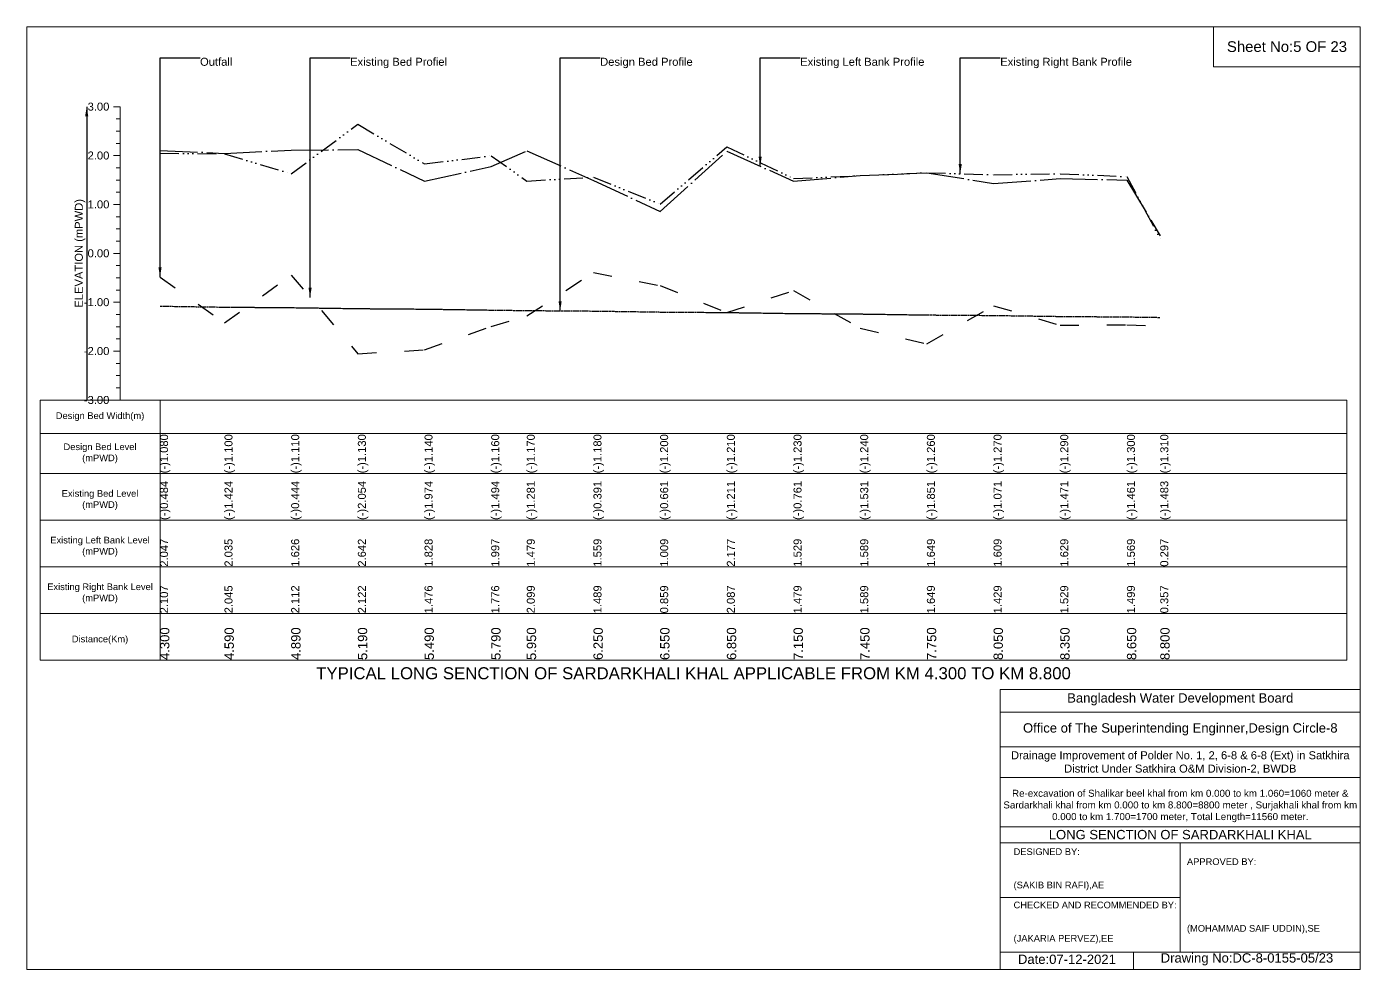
# Model space of a CAD drawing. Header units: inches. Extents: x 93000 to 506000, y -4242 to 0.
# Drawn here: x 140000 to 146000, y -4242 to 0 of the extents above; entities that cross this region are included whole.
import ezdxf

# ---------------------------------------------------------------- set-up
doc = ezdxf.new("R2010")
doc.units = ezdxf.units.IN
doc.header["$LTSCALE"] = 7
doc.header["$MEASUREMENT"] = 0
for name, pattern in [('ACAD_ISO03W100', [30, 12, -18]), ('ACAD_ISO04W100', [30, 24, -3, 0, -3]), ('ACAD_ISO14W100', [24, 12, -3, 0, -3, 0, -3, 0, -3]), ('CENTER', [2, 1.25, -0.25, 0.25, -0.25])]:
    doc.linetypes.add(name, pattern=pattern)
for name, color, linetype, lineweight in [('Cross Section Labels', 7, 'Continuous', 9), ('Design Bed Level Long Section', 7, 'CENTER', 25), ('Existing Bed Level for Long Section', 7, 'ACAD_ISO03W100', 25), ('Existing Left Bank of Long section', 7, 'ACAD_ISO04W100', 25), ('Existing Right Bank of Long Section', 7, 'ACAD_ISO14W100', 25), ('Long Section Border', 7, 'Continuous', 9), ('Long Section Labels', 7, 'Continuous', 9), ('Vscale for Long Section', 7, 'Continuous', 9)]:
    doc.layers.add(name, color=color, linetype=linetype, lineweight=lineweight)
doc.styles.get("Standard").update_dxf_attribs({"font": 'arial.ttf'})
doc.dimstyles.get("Standard").update_dxf_attribs({"dimtxt": 0.18, "dimasz": 0.18, "dimexe": 0.18, "dimexo": 0.0625, "dimgap": 0.09, "dimtad": 0, "dimtih": 1, "dimtoh": 1, "dimdec": 4, "dimzin": 0, "dimdsep": 46, "dimtxsty": 'Standard', "dimcen": 0.09, "dimadec": 0, "dimazin": 0, "dimtfac": 1, "dimtdec": 4, "dimtofl": 0, "dimtmove": 0, "dimatfit": 3, "dimfxl": 1, "dimtolj": 1, "dimtzin": 0, "dimarcsym": 0})

msp = doc.modelspace()

# ---------------------------------------------------------------- linework, layer by layer
at = {"layer": 'Cross Section Labels'}
for points in [[(140000, 0), (146000, 0), (146000, -4242), (140000, -4242)], [(145340, 0), (146000, 0), (146000, -180), (145340, -180)]]:
    msp.add_lwpolyline(points, close=True, dxfattribs=at)
for points in [[(144380, -4242), (144380, -2982), (146000, -2982)], [(144380, -3084), (146000, -3084)], [(144380, -3240), (146000, -3240)], [(144380, -3378), (146000, -3378)], [(144380, -3600), (146000, -3600)], [(144380, -3672), (146000, -3672)], [(145190, -3672), (145190, -4164)], [(144380, -3918), (145190, -3918)], [(144380, -4164), (146000, -4164)], [(144980, -4164), (144980, -4242)]]:
    msp.add_lwpolyline(points, dxfattribs=at)
at = {"layer": 'Design Bed Level Long Section'}
msp.add_lwpolyline([(140600, -1257.6), (140890, -1262), (141190, -1264.2), (141490, -1268.6), (141790, -1270.8), (142090, -1275.2), (142250, -1277.4), (142550, -1279.6), (142850, -1284), (143150, -1286.2), (143450, -1290.6), (143750, -1292.8), (144050, -1297.2), (144350, -1299.4), (144650, -1303.8), (144950, -1306), (145100, -1308.2)], dxfattribs=at)
at = {"layer": 'Existing Bed Level for Long Section'}
msp.add_lwpolyline([(140600, -1126.5), (140890, -1333.3), (141190, -1117.7), (141490, -1471.9), (141790, -1454.3), (142090, -1348.7), (142250, -1301.8), (142550, -1106), (142850, -1165.4), (143150, -1286.4), (143450, -1187.4), (143750, -1356.8), (144050, -1427.2), (144350, -1255.6), (144650, -1343.6), (144950, -1341.4), (145100, -1346.3)], dxfattribs=at)
at = {"layer": 'Existing Left Bank of Long section'}
msp.add_lwpolyline([(140600, -556.5), (140890, -570.1), (141190, -555.4), (141490, -553.2), (141790, -695.3), (142090, -629.3), (142250, -558.2), (142550, -692.4), (142850, -831), (143150, -560.9), (143450, -694.6), (143750, -670.4), (144050, -657.2), (144350, -705.6), (144650, -683.6), (144950, -690.2), (145100, -941.5)], dxfattribs=at)
at = {"layer": 'Existing Right Bank of Long Section'}
msp.add_lwpolyline([(140600, -569.7), (140890, -572.3), (141190, -662.3), (141490, -438.8), (141790, -617.8), (142090, -580.7), (142250, -694.6), (142550, -677), (142850, -798), (143150, -541.1), (143450, -683.6), (143750, -670.4), (144050, -657.2), (144350, -666), (144650, -661.6), (144950, -674.8), (145100, -954.7)], dxfattribs=at)
at = {"layer": 'Long Section Border'}
msp.add_lwpolyline([(140060, -1680), (145940, -1680), (145940, -2850), (140060, -2850)], close=True, dxfattribs=at)
for points in [[(140600, -1680), (140600, -2850)], [(140060, -1830), (145940, -1830)], [(140060, -2010), (145940, -2010)], [(140060, -2220), (145940, -2220)], [(140060, -2430), (145940, -2430)], [(140060, -2640), (145940, -2640)]]:
    msp.add_lwpolyline(points, dxfattribs=at)
at = {"layer": 'Vscale for Long Section'}
for points in [[(140420, -360), (140390, -360)], [(140420, -1680), (140420, -1460), (140420, -1240), (140420, -1020), (140420, -800), (140420, -580), (140420, -360)], [(140420, -415), (140402, -415)], [(140420, -470), (140402, -470)], [(140420, -525), (140402, -525)], [(140420, -580), (140390, -580)], [(140420, -635), (140402, -635)], [(140420, -690), (140402, -690)], [(140420, -745), (140402, -745)], [(140420, -800), (140390, -800)], [(140420, -855), (140402, -855)], [(140420, -910), (140402, -910)], [(140420, -1020), (140390, -1020)], [(140420, -965), (140402, -965)], [(140420, -1075), (140402, -1075)], [(140420, -1130), (140402, -1130)], [(140420, -1185), (140402, -1185)], [(140420, -1240), (140390, -1240)], [(140420, -1295), (140402, -1295)], [(140420, -1350), (140402, -1350)], [(140420, -1405), (140402, -1405)], [(140420, -1460), (140390, -1460)], [(140420, -1515), (140402, -1515)], [(140420, -1570), (140402, -1570)], [(140420, -1680), (140390, -1680)], [(140420, -1625), (140402, -1625)]]:
    msp.add_lwpolyline(points, dxfattribs=at)

# ---------------------------------------------------------------- texts
at = {"layer": 'Cross Section Labels', "attachment_point": 5}
for s, insert, char_height in [('Sheet No:5 OF 23', (145670, -90), 48), ('Bangladesh Water Development Board', (145190, -3027), 42), ('Office of The Superintending Enginner,Design Circle-8', (145190, -3162), 42)]:
    msp.add_mtext(s, dxfattribs=dict(at, insert=insert, char_height=char_height))
at = {"layer": 'Cross Section Labels'}
for s, insert, char_height, width, attachment_point in [('Drainage Improvement of Polder No. 1, 2, 6-8 & 6-8 (Ext) in Satkhira District Under Satkhira O&M Division-2, BWDB', (145190, -3312), 36, 1680, 5), ('Re-excavation of Shalikar beel khal from km 0.000 to km 1.060=1060 meter & Sardarkhali khal from km 0.000 to km 8.800=8800 meter , Surjakhali khal from km 0.000 to km 1.700=1700 meter, Total Length=11560 meter.', (145190, -3507), 31.4683, 1620, 5), ('LONG SENCTION OF SARDARKHALI KHAL', (145190, -3636), 42, 1680, 5), ('DESIGNED BY:^J^J^J(SAKIB BIN RAFI),AE', (144440, -3792), 30, 840, 4), ('APPROVED BY:^J^J^J^J^J^J(MOHAMMAD SAIF UDDIN),SE', (145220, -3912), 30, 840, 4), ('CHECKED AND RECOMMENDED BY:^J^J^J(JAKARIA PERVEZ),EE', (144440, -4032), 30, 840, 4), ('Date:07-12-2021', (144680, -4197), 42, 840, 5), ('Drawing No:DC-8-0155-05/23', (145490, -4197), 42, 1320, 5)]:
    msp.add_mtext(s, dxfattribs=dict(at, insert=insert, char_height=char_height, width=width, attachment_point=attachment_point))
at = {"layer": 'Long Section Border', "attachment_point": 5}
for s, insert, char_height in [('Design Bed Width(m)', (140330, -1755), 30), ('Design Bed Level^J(mPWD)', (140330, -1920), 30), ('Existing Bed Level^J(mPWD)', (140330, -2130), 30), ('Existing Left Bank Level^J(mPWD)', (140330, -2340), 30), ('Existing Right Bank Level^J(mPWD)', (140330, -2550), 30), ('Distance(Km)', (140330, -2760), 30), ('TYPICAL LONG SENCTION OF SARDARKHALI KHAL APPLICABLE FROM KM 4.300 TO KM 8.800', (143000, -2910), 54)]:
    msp.add_mtext(s, dxfattribs=dict(at, insert=insert, char_height=char_height))
at = {"layer": 'Long Section Labels', "char_height": 36, "attachment_point": 1}
for s, insert in [('Outfall', (140780, -140)), ('Existing Bed Profiel', (141455, -140)), ('Design Bed Profile', (142580, -140)), ('Existing Left Bank Profile', (143480, -140)), ('Existing Right Bank Profile', (144380, -140))]:
    msp.add_mtext(s, dxfattribs=dict(at, insert=insert))
at = {"layer": 'Vscale for Long Section', "char_height": 36, "attachment_point": 6}
for s, insert in [('3.00', (140372, -360)), ('2.00', (140372, -580)), ('1.00', (140372, -800)), ('0.00', (140372, -1020)), ('-1.00', (140372, -1240)), ('-2.00', (140372, -1460)), ('-3.00', (140372, -1680))]:
    msp.add_mtext(s, dxfattribs=dict(at, insert=insert))
at = {"layer": 'Vscale for Long Section', "rotation": 90}
for s, insert, char_height, attachment_point in [('ELEVATION (mPWD)', (140240, -1020), 36, 5), ('(-)1.080', (140600, -2010), 36, 1), ('(-)1.100', (140890, -2010), 36, 1), ('(-)1.110', (141190, -2010), 36, 1), ('(-)1.130', (141490, -2010), 36, 1), ('(-)1.140', (141790, -2010), 36, 1), ('(-)1.160', (142090, -2010), 36, 1), ('(-)1.170', (142250, -2010), 36, 1), ('(-)1.180', (142550, -2010), 36, 1), ('(-)1.200', (142850, -2010), 36, 1), ('(-)1.210', (143150, -2010), 36, 1), ('(-)1.230', (143450, -2010), 36, 1), ('(-)1.240', (143750, -2010), 36, 1), ('(-)1.260', (144050, -2010), 36, 1), ('(-)1.270', (144350, -2010), 36, 1), ('(-)1.290', (144650, -2010), 36, 1), ('(-)1.300', (144950, -2010), 36, 1), ('(-)1.310', (145100, -2010), 36, 1), ('(-)0.484', (140600, -2220), 36, 1), ('(-)1.424', (140890, -2220), 36, 1), ('(-)0.444', (141190, -2220), 36, 1), ('(-)2.054', (141490, -2220), 36, 1), ('(-)1.974', (141790, -2220), 36, 1), ('(-)1.494', (142090, -2220), 36, 1), ('(-)1.281', (142250, -2220), 36, 1), ('(-)0.391', (142550, -2220), 36, 1), ('(-)0.661', (142850, -2220), 36, 1), ('(-)1.211', (143150, -2220), 36, 1), ('(-)0.761', (143450, -2220), 36, 1), ('(-)1.531', (143750, -2220), 36, 1), ('(-)1.851', (144050, -2220), 36, 1), ('(-)1.071', (144350, -2220), 36, 1), ('(-)1.471', (144650, -2220), 36, 1), ('(-)1.461', (144950, -2220), 36, 1), ('(-)1.483', (145100, -2220), 36, 1), ('2.047', (140600, -2430), 36, 1), ('2.035', (140890, -2430), 36, 1), ('1.626', (141190, -2430), 36, 1), ('2.642', (141490, -2430), 36, 1), ('1.828', (141790, -2430), 36, 1), ('1.997', (142090, -2430), 36, 1), ('1.479', (142250, -2430), 36, 1), ('1.559', (142550, -2430), 36, 1), ('1.009', (142850, -2430), 36, 1), ('2.177', (143150, -2430), 36, 1), ('1.529', (143450, -2430), 36, 1), ('1.589', (143750, -2430), 36, 1), ('1.649', (144050, -2430), 36, 1), ('1.609', (144350, -2430), 36, 1), ('1.629', (144650, -2430), 36, 1), ('1.569', (144950, -2430), 36, 1), ('0.297', (145100, -2430), 36, 1), ('2.107', (140600, -2640), 36, 1), ('2.045', (140890, -2640), 36, 1), ('2.112', (141190, -2640), 36, 1), ('2.122', (141490, -2640), 36, 1), ('1.476', (141790, -2640), 36, 1), ('1.776', (142090, -2640), 36, 1), ('2.099', (142250, -2640), 36, 1), ('1.489', (142550, -2640), 36, 1), ('0.859', (142850, -2640), 36, 1), ('2.087', (143150, -2640), 36, 1), ('1.479', (143450, -2640), 36, 1), ('1.589', (143750, -2640), 36, 1), ('1.649', (144050, -2640), 36, 1), ('1.429', (144350, -2640), 36, 1), ('1.529', (144650, -2640), 36, 1), ('1.499', (144950, -2640), 36, 1), ('0.357', (145100, -2640), 36, 1), ('4.300', (140600, -2850), 42, 1), ('4.590', (140890, -2850), 42, 1), ('4.890', (141190, -2850), 42, 1), ('5.190', (141490, -2850), 42, 1), ('5.490', (141790, -2850), 42, 1), ('5.790', (142090, -2850), 42, 1), ('5.950', (142250, -2850), 42, 1), ('6.250', (142550, -2850), 42, 1), ('6.550', (142850, -2850), 42, 1), ('6.850', (143150, -2850), 42, 1), ('7.150', (143450, -2850), 42, 1), ('7.450', (143750, -2850), 42, 1), ('7.750', (144050, -2850), 42, 1), ('8.050', (144350, -2850), 42, 1), ('8.350', (144650, -2850), 42, 1), ('8.650', (144950, -2850), 42, 1), ('8.800', (145100, -2850), 42, 1)]:
    msp.add_mtext(s, dxfattribs=dict(at, insert=insert, char_height=char_height, attachment_point=attachment_point))

# ---------------------------------------------------------------- leaders
at = {"layer": 'Long Section Labels', "annotation_type": 0, "has_hookline": 1, "hookline_direction": 0}
for points, text_width in [([(140600, -1126.5), (140600, -140), (140779.9, -140)], 139.4), ([(141275, -1218), (141275, -140), (141454.9, -140)], 428.6), ([(142400, -1278.5), (142400, -140), (142579.9, -140)], 410.6), ([(143300, -627.7), (143300, -140), (143479.9, -140)], 553), ([(144200, -661.6), (144200, -140), (144379.9, -140)], 586.5)]:
    msp.add_leader(points, dimstyle='Standard', override={"dimasz": 43.2}, dxfattribs=dict(at, text_width=text_width))
at = {"layer": 'Vscale for Long Section'}
msp.add_leader([(140270, -360), (140270, -1680)], dimstyle='Standard', override={"dimasz": 43.2}, dxfattribs=at)

doc.saveas('drawing.dxf')
